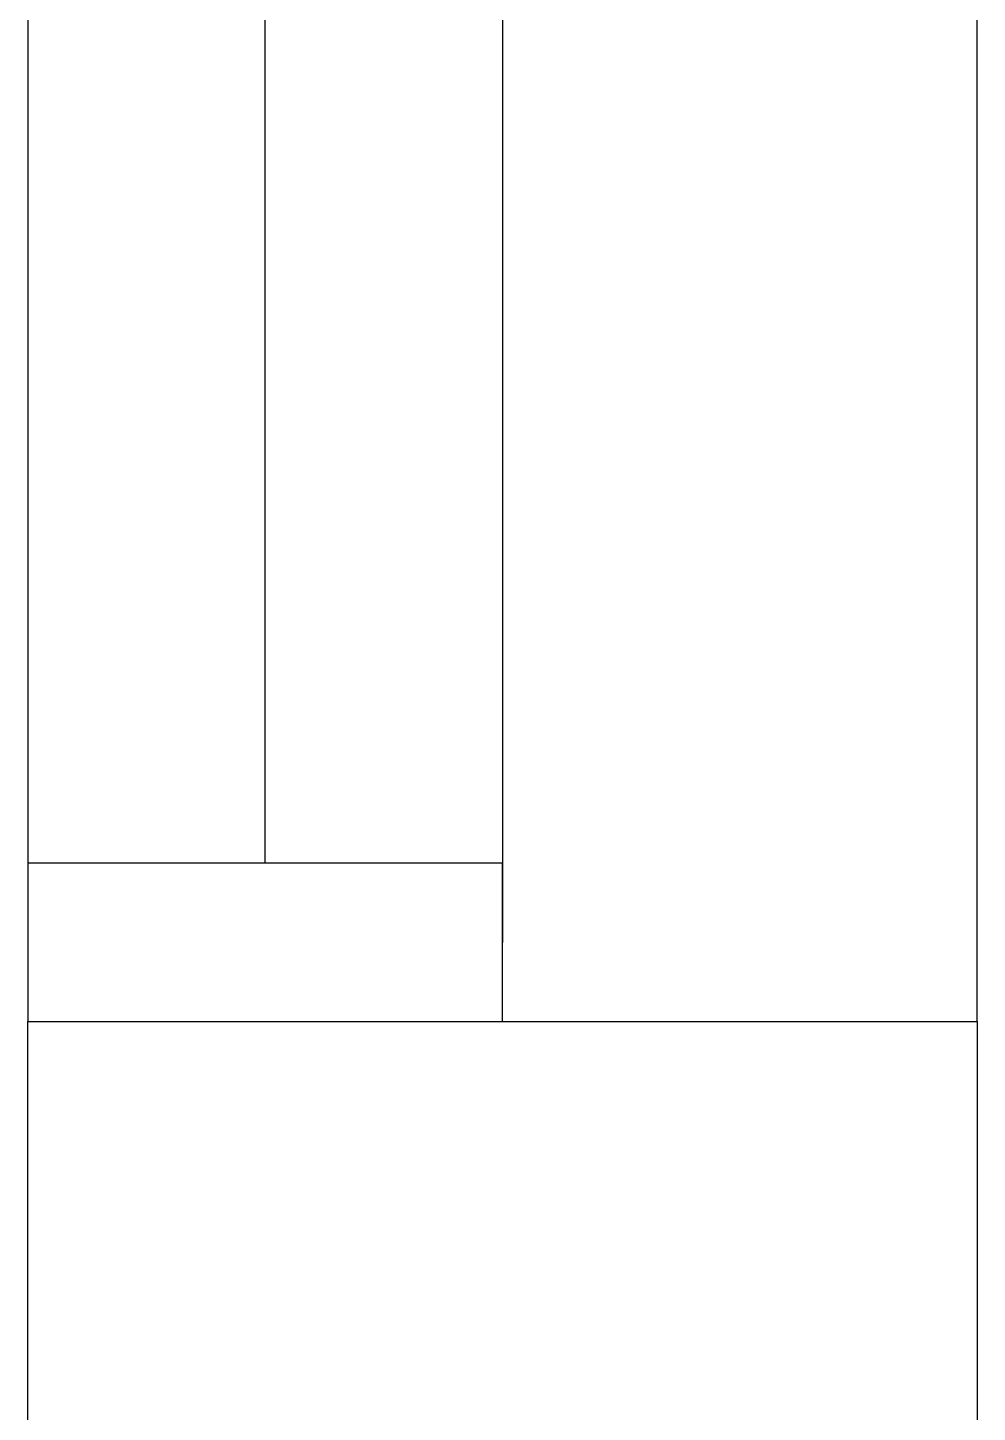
# Model space of a CAD drawing. Header units: inches. Extents: x 16928 to 514628, y -1471 to 241387.
# Drawn here: x 67138.6 to 67438.6, y 41599.6 to 42036.9 of the extents above; entities that cross this region are included whole.
import ezdxf

# ---------------------------------------------------------------- set-up
doc = ezdxf.new("R2010")
doc.units = ezdxf.units.IN
doc.header["$MEASUREMENT"] = 0
for name, color, linetype in [('LW', 2, 'Continuous'), ('WALL', 1, 'Continuous'), ('WIN', 9, 'Continuous')]:
    doc.layers.add(name, color=color, linetype=linetype)

msp = doc.modelspace()

# ---------------------------------------------------------------- linework, layer by layer
at = {"layer": 'LW'}
msp.add_line((67438.56, 41722.98), (67438.56, 43522.98), dxfattribs=at)
at = {"layer": 'WALL'}
msp.add_lwpolyline([(67138.56, 41572.98), (67138.56, 41722.98), (67438.56, 41722.98), (67438.56, 41572.98)], close=True, dxfattribs=at)
at = {"layer": 'WIN'}
for p, q in [((67138.56, 43522.98), (67138.56, 41722.98)), ((67288.56, 43497.98), (67288.56, 41747.98)), ((67213.56, 41772.98), (67213.56, 42306.31))]:
    msp.add_line(p, q, dxfattribs=at)
msp.add_lwpolyline([(67288.56, 41722.98), (67288.56, 41772.98), (67138.56, 41772.98), (67138.56, 41722.98)], close=True, dxfattribs=at)

doc.saveas('drawing.dxf')
